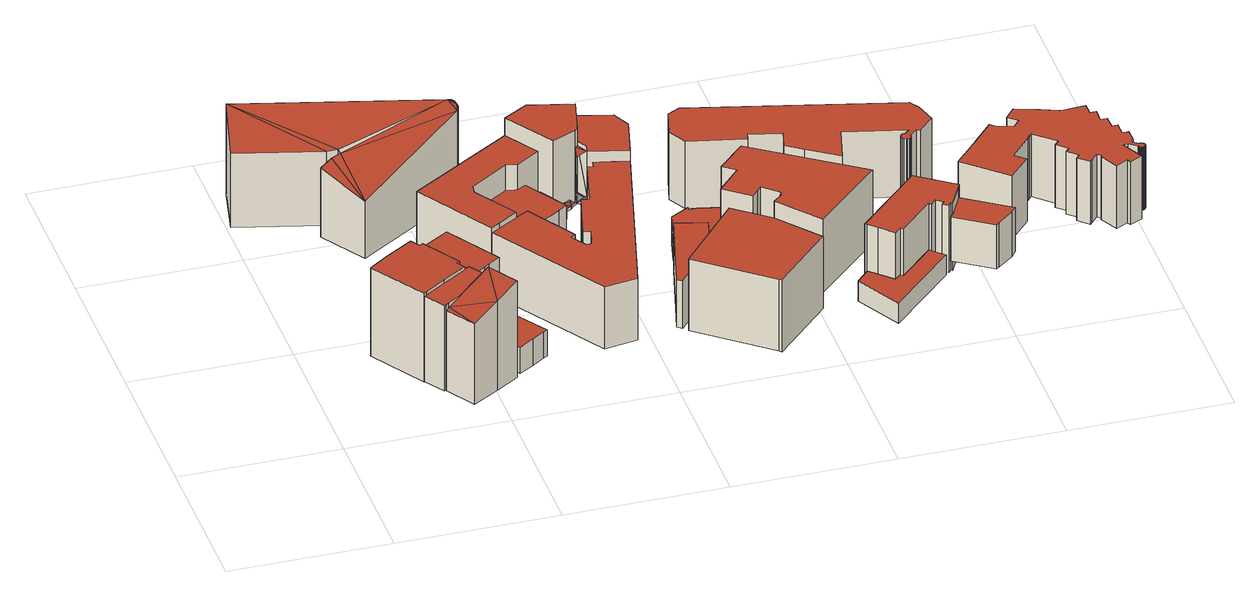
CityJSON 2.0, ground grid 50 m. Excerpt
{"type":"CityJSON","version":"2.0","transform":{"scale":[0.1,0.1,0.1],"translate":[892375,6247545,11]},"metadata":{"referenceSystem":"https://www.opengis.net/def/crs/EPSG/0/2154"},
"CityObjects":{
"building1":{"type":"Building","attributes":{"class":"Building"},"children":["building1-1"]},
"building1-1":{"type":"BuildingPart","parents":["building1"],"geometry":[{"type":"Solid","lod":"2.2","boundaries":[[[[0,1,2,3,4,5,6,7,8,9,10,11,12]],[[13,14,15,16,17,18,19,20,21,22,23,24,25]],[[25,24,11,12]],[[24,23,10,11]],[[23,22,9,10]],[[22,21,8,9]],[[21,20,7,8]],[[20,19,6,7]],[[19,18,5,6]],[[18,17,4,5]],[[17,16,3,4]],[[16,15,2,3]],[[15,14,1,2]],[[14,13,0,1]],[[13,25,12,0]]]],"semantics":{"surfaces":[{"type":"GroundSurface"},{"type":"RoofSurface"},{"type":"WallSurface","on_footprint_edge":true}],"values":[[0,1,2,2,2,2,2,2,2,2,2,2,2,2,2]]}}]},
"building2":{"type":"Building","attributes":{"class":"Building"},"children":["building2-1"]},
"building2-1":{"type":"BuildingPart","parents":["building2"],"geometry":[{"type":"Solid","lod":"2.2","boundaries":[[[[26,27,28,29,30,31,32,33]],[[34,35,36,37,38,39,40,41]],[[41,40,32,33]],[[40,39,31,32]],[[39,38,30,31]],[[38,37,29,30]],[[37,36,28,29]],[[36,35,27,28]],[[35,34,26,27]],[[34,41,33,26]]]],"semantics":{"surfaces":[{"type":"GroundSurface"},{"type":"RoofSurface"},{"type":"WallSurface","on_footprint_edge":true}],"values":[[0,1,2,2,2,2,2,2,2,2]]}}]},
"building3":{"type":"Building","attributes":{"class":"Building"},"children":["building3-1"]},
"building3-1":{"type":"BuildingPart","parents":["building3"],"geometry":[{"type":"Solid","lod":"2.2","boundaries":[[[[42,43,44]],[[45,44,43]],[[46,44,45]],[[47,46,45]],[[48,49,50,51,52,53]],[[45,43,52,53]],[[43,42,51,52]],[[42,44,50,51]],[[44,46,49,50]],[[46,47,48,49]],[[47,45,53,48]]]],"semantics":{"surfaces":[{"type":"RoofSurface","rf_azimuth":212.05,"rf_slope":17.05},{"type":"GroundSurface"},{"type":"WallSurface","on_footprint_edge":true}],"values":[[0,0,0,0,1,2,2,2,2,2,2]]}}]},
"building4":{"type":"Building","attributes":{"class":"Building"},"children":["building4-1"]},
"building4-1":{"type":"BuildingPart","parents":["building4"],"geometry":[{"type":"Solid","lod":"2.2","boundaries":[[[[54,55,56,57,58,59,60,61,62,63,64]],[[65,66,67,68,69,70,71,72,73,74,75]],[[75,74,63,64]],[[74,73,62,63]],[[73,72,61,62]],[[72,71,60,61]],[[71,70,59,60]],[[70,69,58,59]],[[69,68,57,58]],[[68,67,56,57]],[[67,66,55,56]],[[66,65,54,55]],[[65,75,64,54]]]],"semantics":{"surfaces":[{"type":"GroundSurface"},{"type":"RoofSurface"},{"type":"WallSurface","on_footprint_edge":true}],"values":[[0,1,2,2,2,2,2,2,2,2,2,2,2]]}}]},
"building5":{"type":"Building","attributes":{"class":"Building"},"children":["building5-1"]},
"building5-1":{"type":"BuildingPart","parents":["building5"],"geometry":[{"type":"MultiSurface","lod":"2.2","boundaries":[[[76,77,78]],[[79,80,81]],[[82,81,80]],[[83,81,82]],[[84,83,85]],[[85,83,86]],[[86,83,87]],[[88,89,90]],[[87,90,89]],[[83,90,87]],[[76,90,83]],[[90,76,78]],[[91,78,77]],[[92,93,94,95,96,97,98,99,100,101,102,103,104,105,106,107]],[[91,77,106,107]],[[77,76,105,106]],[[76,82,104,105]],[[82,80,103,104]],[[80,79,102,103]],[[79,81,101,102]],[[81,83,100,101]],[[83,84,99,100]],[[84,85,98,99]],[[85,86,97,98]],[[86,87,96,97]],[[87,89,95,96]],[[89,88,94,95]],[[88,90,93,94]],[[90,78,92,93]],[[78,91,107,92]]],"semantics":{"surfaces":[{"type":"RoofSurface","rf_azimuth":255,"rf_slope":19.33},{"type":"GroundSurface"},{"type":"WallSurface","on_footprint_edge":true}],"values":[0,0,0,0,0,0,0,0,0,0,0,0,0,1,2,2,2,2,2,2,2,2,2,2,2,2,2,2,2,2]}}]},
"building6":{"type":"Building","attributes":{"class":"Building"},"children":["building6-1"]},
"building6-1":{"type":"BuildingPart","parents":["building6"],"geometry":[{"type":"Solid","lod":"2.2","boundaries":[[[[108,109,110,111,112,113,29,114,115,116,117,118]],[[119,120,121,122,123,124,125,126,127,128,129,130]],[[130,129,117,118]],[[129,128,116,117]],[[128,127,115,116]],[[127,126,114,115]],[[126,125,29,114]],[[125,124,113,29]],[[124,123,112,113]],[[123,122,111,112]],[[122,121,110,111]],[[121,120,109,110]],[[120,119,108,109]],[[119,130,118,108]]]],"semantics":{"surfaces":[{"type":"GroundSurface"},{"type":"RoofSurface"},{"type":"WallSurface","on_footprint_edge":true}],"values":[[0,1,2,2,2,2,2,2,2,2,2,2,2,2]]}}]},
"building7":{"type":"Building","attributes":{"class":"Building"},"children":["building7-1"]},
"building7-1":{"type":"BuildingPart","parents":["building7"],"geometry":[{"type":"Solid","lod":"2.2","boundaries":[[[[131,132,133,134,135,136,137,138,139,140]],[[141,142,143,144,145,146,147,148,149,150]],[[150,149,139,140]],[[149,148,138,139]],[[148,147,137,138]],[[147,146,136,137]],[[146,145,135,136]],[[145,144,134,135]],[[144,143,133,134]],[[143,142,132,133]],[[142,141,131,132]],[[141,150,140,131]]]],"semantics":{"surfaces":[{"type":"GroundSurface"},{"type":"RoofSurface"},{"type":"WallSurface","on_footprint_edge":true}],"values":[[0,1,2,2,2,2,2,2,2,2,2,2]]}}]},
"building8":{"type":"Building","attributes":{"class":"Building"},"children":["building8-1"]},
"building8-1":{"type":"BuildingPart","parents":["building8"],"geometry":[{"type":"Solid","lod":"2.2","boundaries":[[[[151,152,153,154,155,156,157,158,159]],[[160,161,162,163,164,165,166,167,168]],[[168,167,158,159]],[[167,166,157,158]],[[166,165,156,157]],[[165,164,155,156]],[[164,163,154,155]],[[163,162,153,154]],[[162,161,152,153]],[[161,160,151,152]],[[160,168,159,151]]]],"semantics":{"surfaces":[{"type":"GroundSurface"},{"type":"RoofSurface"},{"type":"WallSurface","on_footprint_edge":true}],"values":[[0,1,2,2,2,2,2,2,2,2,2]]}}]},
"building9":{"type":"Building","attributes":{"class":"Building"},"children":["building9-1"]},
"building9-1":{"type":"BuildingPart","parents":["building9"],"geometry":[{"type":"Solid","lod":"2.2","boundaries":[[[[169,170,171,172,173,174,175,176,177,178,179,180,181,182,183,184,185,186,187]],[[188,189,190,191,192,193,194,195,196,197,198,199,200,201,202,203,204,205,206]],[[206,205,186,187]],[[205,204,185,186]],[[204,203,184,185]],[[203,202,183,184]],[[202,201,182,183]],[[201,200,181,182]],[[200,199,180,181]],[[199,198,179,180]],[[198,197,178,179]],[[197,196,177,178]],[[196,195,176,177]],[[195,194,175,176]],[[194,193,174,175]],[[193,192,173,174]],[[192,191,172,173]],[[191,190,171,172]],[[190,189,170,171]],[[189,188,169,170]],[[188,206,187,169]]]],"semantics":{"surfaces":[{"type":"GroundSurface"},{"type":"RoofSurface"},{"type":"WallSurface","on_footprint_edge":true}],"values":[[0,1,2,2,2,2,2,2,2,2,2,2,2,2,2,2,2,2,2,2,2]]}}]},
"building10":{"type":"Building","attributes":{"class":"Building"},"children":["building10-1"]},
"building10-1":{"type":"BuildingPart","parents":["building10"],"geometry":[{"type":"MultiSurface","lod":"2.2","boundaries":[[[207,208,209]],[[210,207,209]],[[211,210,212]],[[213,214,215]],[[209,212,210]],[[216,217,218,219,220,221,222]],[[209,208,221,222]],[[208,207,220,221]],[[207,210,219,220]],[[210,211,218,219]],[[211,223,217,218]],[[223,215,216,217]],[[215,209,222,216]]],"semantics":{"surfaces":[{"type":"RoofSurface","rf_azimuth":244.86,"rf_slope":3.26},{"type":"RoofSurface","rf_azimuth":331.31,"rf_slope":2.32},{"type":"GroundSurface"},{"type":"WallSurface","on_footprint_edge":true}],"values":[0,0,0,1,0,2,3,3,3,3,3,3,3]}}]},
"building11":{"type":"Building","attributes":{"class":"Building"},"children":["building11-1"]},
"building11-1":{"type":"BuildingPart","parents":["building11"],"geometry":[{"type":"Solid","lod":"2.2","boundaries":[[[[224,225,226]],[[227,226,225]],[[228,226,227]],[[226,228,229]],[[230,231,232,233,234,235]],[[228,227,234,235]],[[227,225,233,234]],[[225,224,232,233]],[[224,226,231,232]],[[226,229,230,231]],[[229,228,235,230]]]],"semantics":{"surfaces":[{"type":"RoofSurface","rf_azimuth":108.43,"rf_slope":14.65},{"type":"GroundSurface"},{"type":"WallSurface","on_footprint_edge":true}],"values":[[0,0,0,0,1,2,2,2,2,2,2]]}}]},
"building12":{"type":"Building","attributes":{"class":"Building"},"children":["building12-1"]},
"building12-1":{"type":"BuildingPart","parents":["building12"],"geometry":[{"type":"Solid","lod":"2.2","boundaries":[[[[236,237,238,239,240,241]],[[242,243,244,245,246,247]],[[247,246,240,241]],[[246,245,239,240]],[[245,244,238,239]],[[244,243,237,238]],[[243,242,236,237]],[[242,247,241,236]]]],"semantics":{"surfaces":[{"type":"GroundSurface"},{"type":"RoofSurface"},{"type":"WallSurface","on_footprint_edge":true}],"values":[[0,1,2,2,2,2,2,2]]}}]},
"building13":{"type":"Building","attributes":{"class":"Building"},"children":["building13-1"]},
"building13-1":{"type":"BuildingPart","parents":["building13"],"geometry":[{"type":"MultiSurface","lod":"2.2","boundaries":[[[248,249,250]],[[251,252,253]],[[250,254,248]],[[255,256,257,258,259]],[[250,249,258,259]],[[249,252,257,258]],[[252,251,256,257]],[[251,253,255,256]],[[253,250,259,255]]],"semantics":{"surfaces":[{"type":"RoofSurface","rf_azimuth":201.79,"rf_slope":8.66},{"type":"RoofSurface","rf_azimuth":165.22,"rf_slope":13.1},{"type":"GroundSurface"},{"type":"WallSurface","on_footprint_edge":true}],"values":[0,1,0,2,3,3,3,3,3]}}]},
"building14":{"type":"Building","attributes":{"class":"Building"},"children":["building14-1"]},
"building14-1":{"type":"BuildingPart","parents":["building14"],"geometry":[{"type":"Solid","lod":"2.2","boundaries":[[[[260,261,262,263,264,265,266,267]],[[268,269,270,271,272,273,274,275]],[[275,274,266,267]],[[274,273,265,266]],[[273,272,264,265]],[[272,271,263,264]],[[271,270,262,263]],[[270,269,261,262]],[[269,268,260,261]],[[268,275,267,260]]]],"semantics":{"surfaces":[{"type":"GroundSurface"},{"type":"RoofSurface"},{"type":"WallSurface","on_footprint_edge":true}],"values":[[0,1,2,2,2,2,2,2,2,2]]}}]},
"building15":{"type":"Building","attributes":{"class":"Building"},"children":["building15-1"]},
"building15-1":{"type":"BuildingPart","parents":["building15"],"geometry":[{"type":"Solid","lod":"2.2","boundaries":[[[[276,277,278,279,280,281,282]],[[283,284,285,286,287,288,289]],[[289,288,281,282]],[[288,287,280,281]],[[287,286,279,280]],[[286,285,278,279]],[[285,284,277,278]],[[284,283,276,277]],[[283,289,282,276]]]],"semantics":{"surfaces":[{"type":"GroundSurface"},{"type":"RoofSurface"},{"type":"WallSurface","on_footprint_edge":true}],"values":[[0,1,2,2,2,2,2,2,2]]}}]},
"building16":{"type":"Building","attributes":{"class":"Building"},"children":["building16-1"]},
"building16-1":{"type":"BuildingPart","parents":["building16"],"geometry":[{"type":"Solid","lod":"2.2","boundaries":[[[[290,291,292,293,294,295]],[[296,297,298,299,300,301]],[[301,300,294,295]],[[300,299,293,294]],[[299,298,292,293]],[[298,297,291,292]],[[297,296,290,291]],[[296,301,295,290]]]],"semantics":{"surfaces":[{"type":"GroundSurface"},{"type":"RoofSurface"},{"type":"WallSurface","on_footprint_edge":true}],"values":[[0,1,2,2,2,2,2,2]]}}]},
"building17":{"type":"Building","attributes":{"class":"Building"},"children":["building17-1"]},
"building17-1":{"type":"BuildingPart","parents":["building17"],"geometry":[{"type":"Solid","lod":"2.2","boundaries":[[[[302,303,304,305,306,307,308,309,310,311,312,313,314]],[[315,316,317,318,319,320,321,322,323,324,325,326,327]],[[327,326,313,314]],[[326,325,312,313]],[[325,324,311,312]],[[324,323,310,311]],[[323,322,309,310]],[[322,321,308,309]],[[321,320,307,308]],[[320,319,306,307]],[[319,318,305,306]],[[318,317,304,305]],[[317,316,303,304]],[[316,315,302,303]],[[315,327,314,302]]]],"semantics":{"surfaces":[{"type":"GroundSurface"},{"type":"RoofSurface"},{"type":"WallSurface","on_footprint_edge":true}],"values":[[0,1,2,2,2,2,2,2,2,2,2,2,2,2,2]]}}]},
"building18":{"type":"Building","attributes":{"class":"Building"},"children":["building18-1"]},
"building18-1":{"type":"BuildingPart","parents":["building18"],"geometry":[{"type":"Solid","lod":"2.2","boundaries":[[[[328,329,330,331,332,333,334,335,336,337,338,339,340]],[[341,342,343,344,345,346,347,348,349,350,351,352,353]],[[353,352,339,340]],[[352,351,338,339]],[[351,350,337,338]],[[350,349,336,337]],[[349,348,335,336]],[[348,347,334,335]],[[347,346,333,334]],[[346,345,332,333]],[[345,344,331,332]],[[344,343,330,331]],[[343,342,329,330]],[[342,341,328,329]],[[341,353,340,328]]]],"semantics":{"surfaces":[{"type":"GroundSurface"},{"type":"RoofSurface"},{"type":"WallSurface","on_footprint_edge":true}],"values":[[0,1,2,2,2,2,2,2,2,2,2,2,2,2,2]]}}]},
"building19":{"type":"Building","attributes":{"class":"Building"},"children":["building19-1"]},
"building19-1":{"type":"BuildingPart","parents":["building19"],"geometry":[{"type":"Solid","lod":"2.2","boundaries":[[[[354,355,356,357,358,359,360,361,362,363]],[[364,365,366,367,368,369,370,371,372,373]],[[373,372,362,363]],[[372,371,361,362]],[[371,370,360,361]],[[370,369,359,360]],[[369,368,358,359]],[[368,367,357,358]],[[367,366,356,357]],[[366,365,355,356]],[[365,364,354,355]],[[364,373,363,354]]]],"semantics":{"surfaces":[{"type":"GroundSurface"},{"type":"RoofSurface"},{"type":"WallSurface","on_footprint_edge":true}],"values":[[0,1,2,2,2,2,2,2,2,2,2,2]]}}]},
"building20":{"type":"Building","attributes":{"class":"Building"},"children":["building20-1"]},
"building20-1":{"type":"BuildingPart","parents":["building20"],"geometry":[{"type":"Solid","lod":"2.2","boundaries":[[[[374,375,376,377,378,379,380,381,382,383,384,385,386,387,388,389,390,391,392,393,394,395,396,397,398,399,400,401,402,403,404,405,406,407]],[[408,409,410,411,412,413,414,415,416,417,418,419,420,421,422,423,424,425,426,427,428,429,430,431,432,433,434,435,436,437,438,439,440,441]],[[441,440,406,407]],[[440,439,405,406]],[[439,438,404,405]],[[438,437,403,404]],[[437,436,402,403]],[[436,435,401,402]],[[435,434,400,401]],[[434,433,399,400]],[[433,432,398,399]],[[432,431,397,398]],[[431,430,396,397]],[[430,429,395,396]],[[429,428,394,395]],[[428,427,393,394]],[[427,426,392,393]],[[426,425,391,392]],[[425,424,390,391]],[[424,423,389,390]],[[423,422,388,389]],[[422,421,387,388]],[[421,420,386,387]],[[420,419,385,386]],[[419,418,384,385]],[[418,417,383,384]],[[417,416,382,383]],[[416,415,381,382]],[[415,414,380,381]],[[414,413,379,380]],[[413,412,378,379]],[[412,411,377,378]],[[411,410,376,377]],[[410,409,375,376]],[[409,408,374,375]],[[408,441,407,374]]]],"semantics":{"surfaces":[{"type":"GroundSurface"},{"type":"RoofSurface"},{"type":"WallSurface","on_footprint_edge":true}],"values":[[0,1,2,2,2,2,2,2,2,2,2,2,2,2,2,2,2,2,2,2,2,2,2,2,2,2,2,2,2,2,2,2,2,2,2,2]]}}]},
"building21":{"type":"Building","attributes":{"class":"Building"},"children":["building21-1"]},
"building21-1":{"type":"BuildingPart","parents":["building21"],"geometry":[{"type":"Solid","lod":"2.2","boundaries":[[[[442,443,444,445,446,447,448,449,450,451,452,453,454,455,456,457,458]],[[459,460,461,462,463,464,465,466,467,468,469,470,471,472,473,474,475]],[[475,474,457,458]],[[474,473,456,457]],[[473,472,455,456]],[[472,471,454,455]],[[471,470,453,454]],[[470,469,452,453]],[[469,468,451,452]],[[468,467,450,451]],[[467,466,449,450]],[[466,465,448,449]],[[465,464,447,448]],[[464,463,446,447]],[[463,462,445,446]],[[462,461,444,445]],[[461,460,443,444]],[[460,459,442,443]],[[459,475,458,442]]]],"semantics":{"surfaces":[{"type":"GroundSurface"},{"type":"RoofSurface"},{"type":"WallSurface","on_footprint_edge":true}],"values":[[0,1,2,2,2,2,2,2,2,2,2,2,2,2,2,2,2,2,2]]}}]},
"building22":{"type":"Building","attributes":{"class":"Building"},"children":["building22-1"]},
"building22-1":{"type":"BuildingPart","parents":["building22"],"geometry":[{"type":"Solid","lod":"2.2","boundaries":[[[[476,477,478,479,480,481,482]],[[483,484,485,486,487,488,489]],[[489,488,481,482]],[[488,487,480,481]],[[487,486,479,480]],[[486,485,478,479]],[[485,484,477,478]],[[484,483,476,477]],[[483,489,482,476]]]],"semantics":{"surfaces":[{"type":"GroundSurface"},{"type":"RoofSurface"},{"type":"WallSurface","on_footprint_edge":true}],"values":[[0,1,2,2,2,2,2,2,2]]}}]},
"building23":{"type":"Building","attributes":{"class":"Building"},"children":["building23-1"]},
"building23-1":{"type":"BuildingPart","parents":["building23"],"geometry":[{"type":"Solid","lod":"2.2","boundaries":[[[[490,491,492,493,494,495,496,497,498,499,500,501,502,503,504,505,506,507,508,509,510,511,512,513,514,515,516,517,518,519,520,521,522,523,524,525,526,527,528,529,530,531,532,533,534,535,536,537,538,539,540,541,542,543,544,545,546,547,548,549,550,551,552,553,554,555,556,557,558,559,560,561,562,563,564,565,566,567,568,569,570,571,572,573,574,575,576,577,578,579,580,581,582,583,584,585,586,587,588,589,590,591]],[[592,593,594,595,596,597,598,599,600,601,602,603,604,605,606,607,608,609,610,611,612,613,614,615,616,617,618,619,620,621,622,623,624,625,626,627,628,629,630,631,632,633,634,635,636,637,638,639,640,641,642,643,644,645,646,647,648,649,650,651,652,653,654,655,656,657,658,659,660,661,662,663,664,665,666,667,668,669,670,671,672,673,674,675,676,677,678,679,680,681,682,683,684,685,686,687,688,689,690,691,692,693]],[[693,692,590,591]],[[692,691,589,590]],[[691,690,588,589]],[[690,689,587,588]],[[689,688,586,587]],[[688,687,585,586]],[[687,686,584,585]],[[686,685,583,584]],[[685,684,582,583]],[[684,683,581,582]],[[683,682,580,581]],[[682,681,579,580]],[[681,680,578,579]],[[680,679,577,578]],[[679,678,576,577]],[[678,677,575,576]],[[677,676,574,575]],[[676,675,573,574]],[[675,674,572,573]],[[674,673,571,572]],[[673,672,570,571]],[[672,671,569,570]],[[671,670,568,569]],[[670,669,567,568]],[[669,668,566,567]],[[668,667,565,566]],[[667,666,564,565]],[[666,665,563,564]],[[665,664,562,563]],[[664,663,561,562]],[[663,662,560,561]],[[662,661,559,560]],[[661,660,558,559]],[[660,659,557,558]],[[659,658,556,557]],[[658,657,555,556]],[[657,656,554,555]],[[656,655,553,554]],[[655,654,552,553]],[[654,653,551,552]],[[653,652,550,551]],[[652,651,549,550]],[[651,650,548,549]],[[650,649,547,548]],[[649,648,546,547]],[[648,647,545,546]],[[647,646,544,545]],[[646,645,543,544]],[[645,644,542,543]],[[644,643,541,542]],[[643,642,540,541]],[[642,641,539,540]],[[641,640,538,539]],[[640,639,537,538]],[[639,638,536,537]],[[638,637,535,536]],[[637,636,534,535]],[[636,635,533,534]],[[635,634,532,533]],[[634,633,531,532]],[[633,632,530,531]],[[632,631,529,530]],[[631,630,528,529]],[[630,629,527,528]],[[629,628,526,527]],[[628,627,525,526]],[[627,626,524,525]],[[626,625,523,524]],[[625,624,522,523]],[[624,623,521,522]],[[623,622,520,521]],[[622,621,519,520]],[[621,620,518,519]],[[620,619,517,518]],[[619,618,516,517]],[[618,617,515,516]],[[617,616,514,515]],[[616,615,513,514]],[[615,614,512,513]],[[614,613,511,512]],[[613,612,510,511]],[[612,611,509,510]],[[611,610,508,509]],[[610,609,507,508]],[[609,608,506,507]],[[608,607,505,506]],[[607,606,504,505]],[[606,605,503,504]],[[605,604,502,503]],[[604,603,501,502]],[[603,602,500,501]],[[602,601,499,500]],[[601,600,498,499]],[[600,599,497,498]],[[599,598,496,497]],[[598,597,495,496]],[[597,596,494,495]],[[596,595,493,494]],[[595,594,492,493]],[[594,593,491,492]],[[593,592,490,491]],[[592,693,591,490]]]],"semantics":{"surfaces":[{"type":"GroundSurface"},{"type":"RoofSurface"},{"type":"WallSurface","on_footprint_edge":true}],"values":[[0,1,2,2,2,2,2,2,2,2,2,2,2,2,2,2,2,2,2,2,2,2,2,2,2,2,2,2,2,2,2,2,2,2,2,2,2,2,2,2,2,2,2,2,2,2,2,2,2,2,2,2,2,2,2,2,2,2,2,2,2,2,2,2,2,2,2,2,2,2,2,2,2,2,2,2,2,2,2,2,2,2,2,2,2,2,2,2,2,2,2,2,2,2,2,2,2,2,2,2,2,2,2,2]]}}]}
},
"vertices":[
[317,261,2],[326,267,2],[391,310,2],[466,358,2],[450,383,2],[460,389,2],[385,505,2],[374,499,2],[356,527,2],[270,473,2],[217,436,2],[215,434,2],[208,430,2],[317,261,306],[326,267,306],[391,310,306],[466,358,306],[450,383,306],[460,389,306],[385,505,306],[374,499,306],[356,527,306],[270,473,306],[217,436,306],[215,434,306],[208,430,306],
[359,196,4],[364,199,4],[374,207,4],[527,302,4],[481,368,4],[391,310,4],[326,267,4],[317,261,4],[359,196,297],[364,199,297],[374,207,297],[527,302,297],[481,368,297],[391,310,297],[326,267,297],[317,261,297],
[364,199,279],[422,109,279],[374,207,283],[504,158,309],[518,297,335],[577,204,335],[577,204,3],[518,297,3],[374,207,3],[364,199,3],[422,109,3],[504,158,3],
[460,389,3],[450,383,3],[466,358,3],[492,375,3],[539,403,3],[557,417,3],[593,440,3],[487,608,3],[356,527,3],[374,499,3],[385,505,3],[460,389,260],[450,383,260],[466,358,260],[492,375,260],[539,403,260],[557,417,260],[593,440,260],[487,608,260],[356,527,260],[374,499,260],[385,505,260],
[304,1057,274],[277,1048,269],[327,883,217],[5,1143,276],[269,1073,277],[40,1304,334],[302,1070,279],[650,1144,335],[659,1141,335],[665,1136,334],[668,1130,332],[671,1122,330],[670,1106,324],[672,1113,327],[667,1101,322],[237,1024,257],[327,883,21],[667,1101,21],[670,1106,21],[672,1113,21],[671,1122,21],[668,1130,21],[665,1136,21],[659,1141,21],[650,1144,21],[40,1304,21],[5,1143,21],[269,1073,21],[302,1070,21],[304,1057,21],[277,1048,21],[237,1024,21],
[588,436,4],[557,417,4],[539,403,4],[492,375,4],[513,342,4],[504,336,4],[535,308,4],[590,221,4],[638,250,4],[677,276,4],[689,284,4],[588,436,94],[557,417,94],[539,403,94],[492,375,94],[513,342,94],[504,336,94],[527,302,94],[535,308,94],[590,221,94],[638,250,94],[677,276,94],[689,284,94],
[468,842,26],[620,605,26],[649,623,26],[710,660,26],[624,793,26],[628,819,26],[749,898,26],[782,890,26],[857,939,26],[790,1043,26],[468,842,250],[620,605,250],[649,623,250],[710,660,250],[624,793,250],[628,819,250],[749,898,250],[782,890,250],[857,939,250],[790,1043,250],
[749,898,60],[628,819,60],[624,793,60],[710,660,60],[750,681,60],[865,755,60],[892,773,60],[808,907,60],[782,890,60],[749,898,165],[628,819,165],[624,793,165],[710,660,165],[750,681,165],[865,755,165],[892,773,165],[808,907,165],[782,890,165],
[872,535,21],[893,530,21],[878,472,21],[861,470,21],[830,518,21],[845,528,21],[750,681,21],[710,660,21],[649,623,21],[620,605,21],[850,248,21],[952,263,21],[1102,841,21],[999,867,21],[995,845,21],[977,848,21],[936,688,21],[913,693,21],[879,566,21],[872,535,233],[893,530,233],[878,472,233],[861,470,233],[830,518,233],[845,528,233],[750,681,233],[710,660,233],[649,623,233],[620,605,233],[850,248,233],[952,263,233],[1102,841,233],[999,867,233],[995,845,233],[977,848,233],[936,688,233],[913,693,233],[879,566,233],
[862,932,114],[850,935,114],[808,907,111],[914,853,111],[913,842,111],[872,805,108],[910,829,95],[913,842,95],[872,805,96],[872,805,76],[910,829,76],[913,842,76],[914,853,76],[862,932,76],[850,935,76],[808,907,76],[910,829,110],
[955,885,90],[943,910,82],[938,871,92],[893,885,85],[914,853,94],[936,866,93],[936,866,84],[938,871,84],[955,885,84],[943,910,84],[893,885,84],[914,853,84],
[1003,1054,54],[867,1089,54],[790,1043,54],[889,891,54],[964,926,54],[971,930,54],[1003,1054,310],[867,1089,310],[790,1043,310],[889,891,310],[964,926,310],[971,930,310],
[989,895,254],[971,930,254],[964,926,253],[985,875,100],[989,895,100],[955,881,93],[955,881,249],[955,881,94],[985,875,94],[989,895,94],[971,930,94],[964,926,94],
[1228,434,29],[1210,447,29],[1216,469,29],[1228,475,29],[1243,536,29],[1148,561,29],[1075,283,29],[1089,272,29],[1228,434,192],[1210,447,192],[1216,469,192],[1228,475,192],[1243,536,192],[1148,561,192],[1075,283,192],[1089,272,192],
[1135,970,58],[1109,1026,58],[1003,1054,58],[971,930,58],[989,895,58],[984,870,58],[1102,841,58],[1135,970,270],[1109,1026,270],[1003,1054,270],[971,930,270],[989,895,270],[984,870,270],[1102,841,270],
[1502,258,27],[1396,389,27],[1287,474,27],[1103,260,27],[1321,86,27],[1327,80,27],[1502,258,274],[1396,389,274],[1287,474,274],[1103,260,274],[1321,86,274],[1327,80,274],
[1153,584,47],[1159,579,47],[1155,559,47],[1243,536,47],[1238,514,47],[1267,489,47],[1339,569,47],[1301,600,47],[1364,662,47],[1256,690,47],[1232,689,47],[1232,700,47],[1174,668,47],[1153,584,139],[1159,579,139],[1155,559,139],[1243,536,139],[1238,514,139],[1267,489,139],[1339,569,139],[1301,600,139],[1364,662,139],[1256,690,139],[1232,689,139],[1232,700,139],[1174,668,139],
[1396,389,82],[1502,258,82],[1710,458,82],[1386,683,82],[1301,600,82],[1339,569,82],[1267,489,82],[1345,429,82],[1365,451,82],[1378,466,82],[1427,423,82],[1421,416,82],[1425,412,82],[1396,389,333],[1502,258,333],[1710,458,333],[1386,683,333],[1301,600,333],[1339,569,333],[1267,489,333],[1345,429,333],[1365,451,333],[1378,466,333],[1427,423,333],[1421,416,333],[1425,412,333],
[1819,238,108],[1812,244,108],[1706,140,108],[1698,147,108],[1679,129,108],[1639,168,108],[1614,191,108],[1575,150,108],[1653,8,108],[1853,206,108],[1819,238,177],[1812,244,177],[1706,140,177],[1698,147,177],[1679,129,177],[1639,168,177],[1614,191,177],[1575,150,177],[1653,8,177],[1853,206,177],
[1916,673,62],[1963,719,62],[1944,785,62],[1925,815,62],[1288,975,62],[1250,956,62],[1225,864,62],[1256,807,62],[1431,769,62],[1436,792,62],[1536,767,62],[1521,708,62],[1571,672,62],[1664,608,62],[1695,728,62],[1883,681,62],[1869,668,62],[1865,668,62],[1860,667,62],[1857,665,62],[1854,662,62],[1852,659,62],[1852,654,62],[1852,650,62],[1854,645,62],[1858,641,62],[1864,639,62],[1868,639,62],[1873,639,62],[1877,642,62],[1880,646,62],[1881,650,62],[1880,654,62],[1904,676,62],[1916,673,292],[1963,719,292],[1944,785,292],[1925,815,292],[1288,975,292],[1250,956,292],[1225,864,292],[1256,807,292],[1431,769,292],[1436,792,292],[1536,767,292],[1521,708,292],[1571,672,292],[1664,608,292],[1695,728,292],[1883,681,292],[1869,668,292],[1865,668,292],[1860,667,292],[1857,665,292],[1854,662,292],[1852,659,292],[1852,654,292],[1852,650,292],[1854,645,292],[1858,641,292],[1864,639,292],[1868,639,292],[1873,639,292],[1877,642,292],[1880,646,292],[1881,650,292],[1880,654,292],[1904,676,292],
[1807,394,107],[1608,196,107],[1614,191,107],[1639,168,107],[1679,129,107],[1698,147,107],[1706,140,107],[1812,244,107],[1819,238,107],[1835,256,107],[1856,240,107],[1847,229,107],[1865,217,107],[1873,228,107],[1877,225,107],[1918,303,107],[1923,312,107],[1807,394,337],[1608,196,337],[1614,191,337],[1639,168,337],[1679,129,337],[1698,147,337],[1706,140,337],[1812,244,337],[1819,238,337],[1835,256,337],[1856,240,337],[1847,229,337],[1865,217,337],[1873,228,337],[1877,225,337],[1918,303,337],[1923,312,337],
[2059,208,147],[1918,303,147],[1877,225,147],[1869,215,147],[1983,139,147],[1992,146,147],[2041,186,147],[2059,208,299],[1918,303,299],[1877,225,299],[1869,215,299],[1983,139,299],[1992,146,299],[2041,186,299],
[2463,407,108],[2469,406,108],[2468,449,108],[2449,449,108],[2448,491,108],[2429,491,108],[2428,532,108],[2408,532,108],[2408,546,108],[2408,549,108],[2408,574,108],[2389,574,108],[2388,611,108],[2350,609,108],[2323,608,108],[2312,608,108],[2259,629,108],[2185,654,108],[2155,618,108],[2184,593,108],[2163,568,108],[2110,586,108],[2098,598,108],[2035,526,108],[2027,518,108],[1959,444,108],[2085,328,108],[2151,399,108],[2119,428,108],[2184,501,108],[2192,511,108],[2199,518,108],[2262,460,108],[2255,452,108],[2249,446,108],[2281,417,108],[2275,411,108],[2268,404,108],[2299,376,108],[2288,364,108],[2321,334,108],[2327,341,108],[2348,365,108],[2359,356,108],[2357,350,108],[2386,293,108],[2423,312,108],[2429,300,108],[2468,319,108],[2433,389,108],[2448,390,108],[2472,371,108],[2472,370,108],[2473,368,108],[2473,367,108],[2474,366,108],[2475,365,108],[2476,364,108],[2477,363,108],[2478,363,108],[2479,362,108],[2480,362,108],[2481,362,108],[2482,362,108],[2483,362,108],[2484,362,108],[2485,362,108],[2486,362,108],[2487,362,108],[2488,363,108],[2489,363,108],[2490,364,108],[2491,365,108],[2491,366,108],[2492,366,108],[2493,367,108],[2493,368,108],[2493,369,108],[2494,370,108],[2494,371,108],[2494,372,108],[2494,373,108],[2494,374,108],[2494,375,108],[2494,376,108],[2493,377,108],[2493,378,108],[2492,379,108],[2492,380,108],[2490,382,108],[2489,383,108],[2488,383,108],[2487,384,108],[2486,384,108],[2485,384,108],[2484,384,108],[2483,384,108],[2482,384,108],[2481,384,108],[2480,384,108],[2478,383,108],[2463,397,108],[2463,407,324],[2469,406,324],[2468,449,324],[2449,449,324],[2448,491,324],[2429,491,324],[2428,532,324],[2408,532,324],[2408,546,324],[2408,549,324],[2408,574,324],[2389,574,324],[2388,611,324],[2350,609,324],[2323,608,324],[2312,608,324],[2259,629,324],[2185,654,324],[2155,618,324],[2184,593,324],[2163,568,324],[2110,586,324],[2098,598,324],[2035,526,324],[2027,518,324],[1959,444,324],[2085,328,324],[2151,399,324],[2119,428,324],[2184,501,324],[2192,511,324],[2199,518,324],[2262,460,324],[2255,452,324],[2249,446,324],[2281,417,324],[2275,411,324],[2268,404,324],[2299,376,324],[2288,364,324],[2321,334,324],[2327,341,324],[2348,365,324],[2359,356,324],[2357,350,324],[2386,293,324],[2423,312,324],[2429,300,324],[2468,319,324],[2433,389,324],[2448,390,324],[2472,371,324],[2472,370,324],[2473,368,324],[2473,367,324],[2474,366,324],[2475,365,324],[2476,364,324],[2477,363,324],[2478,363,324],[2479,362,324],[2480,362,324],[2481,362,324],[2482,362,324],[2483,362,324],[2484,362,324],[2485,362,324],[2486,362,324],[2487,362,324],[2488,363,324],[2489,363,324],[2490,364,324],[2491,365,324],[2491,366,324],[2492,366,324],[2493,367,324],[2493,368,324],[2493,369,324],[2494,370,324],[2494,371,324],[2494,372,324],[2494,373,324],[2494,374,324],[2494,375,324],[2494,376,324],[2493,377,324],[2493,378,324],[2492,379,324],[2492,380,324],[2490,382,324],[2489,383,324],[2488,383,324],[2487,384,324],[2486,384,324],[2485,384,324],[2484,384,324],[2483,384,324],[2482,384,324],[2481,384,324],[2480,384,324],[2478,383,324],[2463,397,324]
]}
